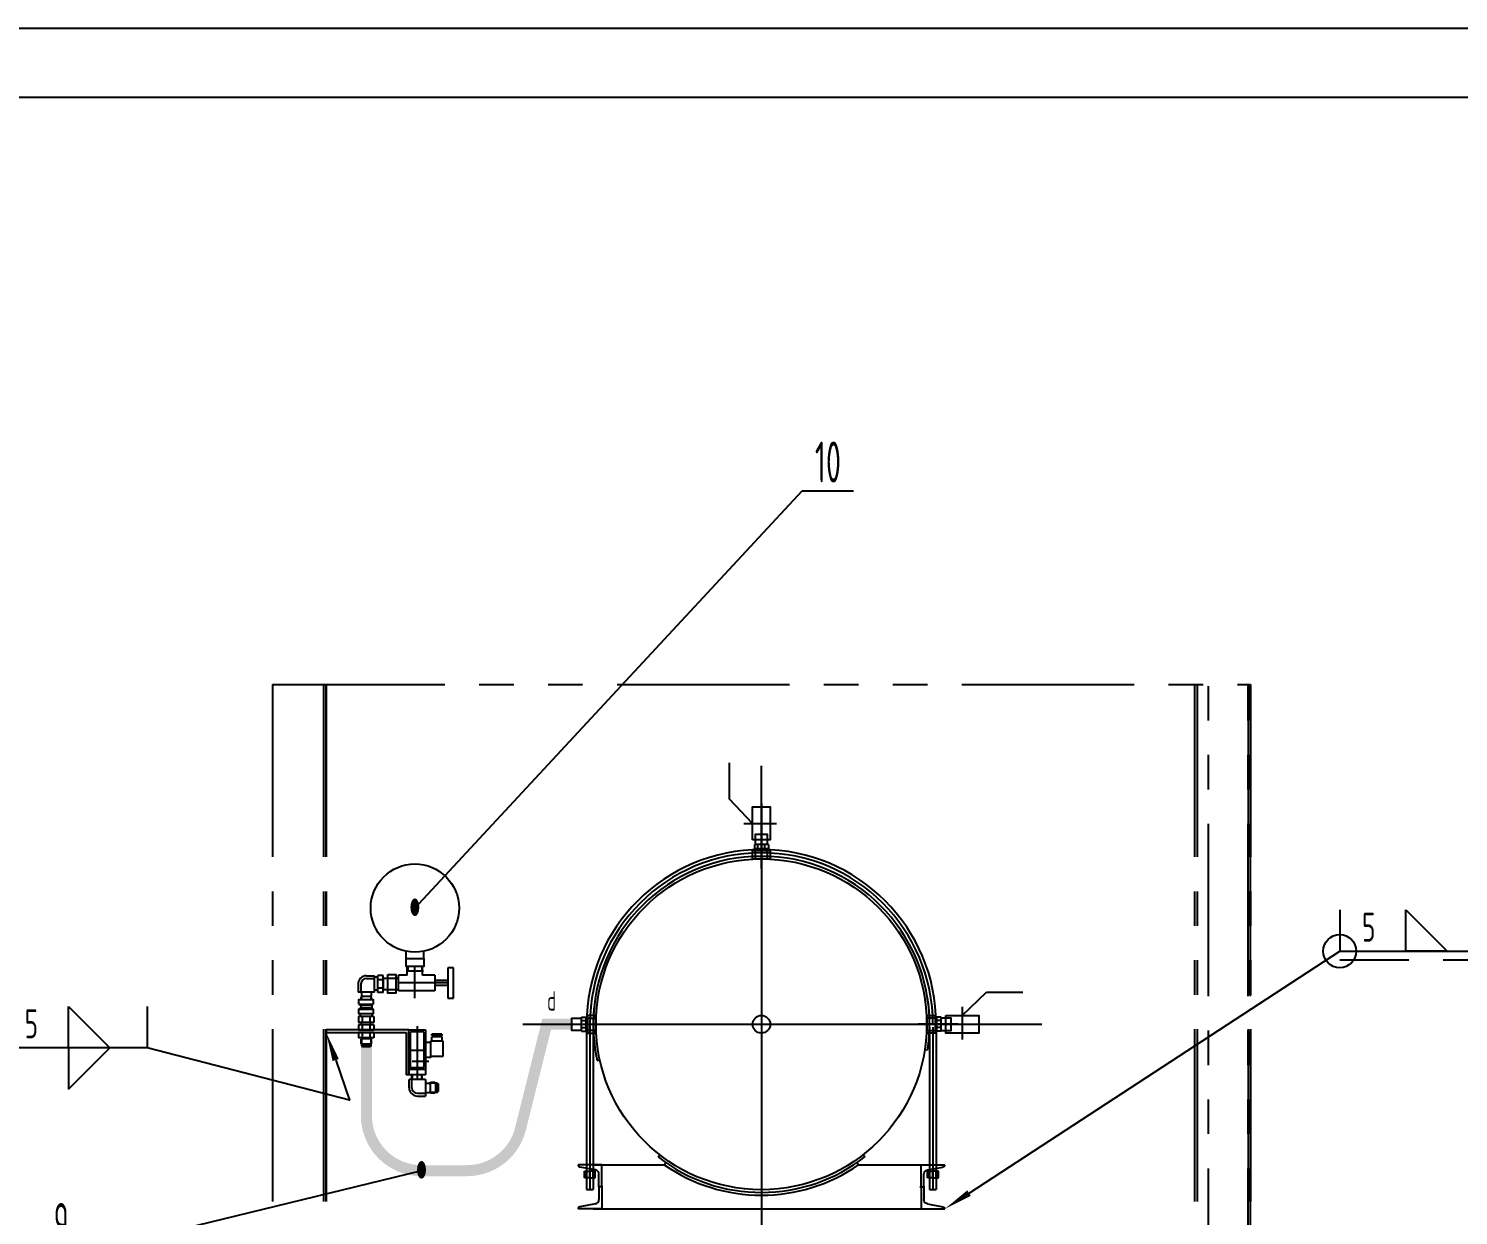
# Model space of a CAD drawing. Header units: millimetres. Extents: x 87 to 10592, y 0 to 7425.
# Drawn here: x 4675 to 7267, y 5272 to 7425 of the extents above; entities that cross this region are included whole.
import ezdxf
from ezdxf.enums import TextEntityAlignment as Align

# ---------------------------------------------------------------- set-up
doc = ezdxf.new("R2010")
doc.units = ezdxf.units.MM
doc.header["$LTSCALE"] = 250
for name, pattern in [('F', [0.75, 0.5, -0.25]), ('G', [2, 1.25, -0.25, 0.25, -0.25]), ('K', [2.5, 1.25, -0.25, 0.25, -0.25, 0.25, -0.25])]:
    doc.linetypes.add(name, pattern=pattern)
for name, color, linetype in [('01', 7, 'Continuous'), ('02', 1, 'Continuous'), ('04', 2, 'F'), ('05', 4, 'G'), ('07', 6, 'K'), ('11', 3, 'Continuous'), ('13', 3, 'Continuous')]:
    doc.layers.add(name, color=color, linetype=linetype)
doc.styles.get("Standard").update_dxf_attribs({"font": 'isocp', "width": 0.707, "bigfont": 'intecad.shx'})

# ---------------------------------------------------------------- blocks, each defined once
blk = doc.blocks.new('*U93')
at = {"layer": '01'}
for p, q in [((0, 40), (43, 40)), ((0, 0), (0, 40)), ((11.5, 30.7), (39.7, 36.1)), ((0, 0), (0, -40)), ((5, 0), (5, 22.9)), ((5, 0), (5, -22.9)), ((0, -40), (43, -40)), ((11.5, -30.7), (39.7, -36.1))]:
    blk.add_line(p, q, dxfattribs=at)
for centre, radius, start, end in [((13, 22.9), 8, 100.7056, 180), ((39, 40), 4, 280.7056, 0), ((13, -22.9), 8, 180, 259.2944), ((39, -40), 4, 360, 79.2944)]:
    blk.add_arc(centre, radius, start, end, dxfattribs=at)
at = {"layer": '05'}
blk.add_line((-2.1, 0), (6.6, 0), dxfattribs=at)
blk = doc.blocks.new('*U94')
at = {"layer": '01'}
for p, q in [((-12.2, 9.9), (0, 9.9)), ((-12.2, 0), (-12.2, 9.9)), ((-12.2, 6), (0, 6)), ((0, 9.9), (0, 0)), ((0, -9.9), (0, 0)), ((-12.2, 0), (-12.2, -9.9)), ((-12.2, -6), (0, -6)), ((-12.2, -9.9), (0, -9.9))]:
    blk.add_line(p, q, dxfattribs=at)
at = {"layer": '05'}
blk.add_line((-13.3, 0), (1.1, 0), dxfattribs=at)
blk = doc.blocks.new('*U110', base_point=(5214.1, 6472.2))
at = {"layer": '01'}
blk.add_line((4889.3, 6519.8), (4889.3, 6444.8), dxfattribs=at)
for points in [[(4746.8, 6519.8), (4821.8, 6444.8), (4746.8, 6444.8)], [(4746.8, 6369.8), (4821.8, 6444.8), (4746.8, 6444.8)]]:
    blk.add_lwpolyline(points, close=True, dxfattribs=at)
blk.add_solid([(4889.3, 6519.8), (4889.3, 6572.3), (4814.3, 6519.8), (4889.3, 6519.8)], dxfattribs=at)
at = {"layer": '02'}
blk.add_lwpolyline([(5214.1, 6472.2, 0, 12, 0), (5231.3, 6422.5, 12, 12, 0)], format="xyseb", dxfattribs=at)
blk.add_lwpolyline([(5231.3, 6422.5), (5256.4, 6350), (4889.3, 6444.8), (4626.8, 6444.8)], dxfattribs=at)
at = {"layer": '13', "width": 0.707}
blk.add_text('5', height=52.5, dxfattribs=at).set_placement((4667.3, 6462))
blk = doc.blocks.new('*U111', base_point=(6335.7, 6152.3))
at = {"layer": '01'}
blk.add_line((7051.9, 6694.9), (7051.9, 6619.9), dxfattribs=at)
blk.add_lwpolyline([(7171.9, 6694.9), (7246.9, 6619.9), (7171.9, 6619.9)], close=True, dxfattribs=at)
blk.add_circle((7051.9, 6619.9), 30, dxfattribs=at)
blk.add_solid([(7051.9, 6694.9), (7051.9, 6747.4), (7126.9, 6694.9), (7051.9, 6694.9)], dxfattribs=at)
at = {"layer": '02'}
blk.add_lwpolyline([(6379.7, 6181), (7051.9, 6619.9), (7314.4, 6619.9)], dxfattribs=at)
blk.add_lwpolyline([(6335.7, 6152.3, 0, 12, 0), (6379.7, 6181, 12, 12, 0)], format="xyseb", dxfattribs=at)
at = {"layer": '04'}
blk.add_line((7051.9, 6604.2), (7314.4, 6604.2), dxfattribs=at)
at = {"layer": '13', "width": 0.707}
blk.add_text('5', height=52.5, dxfattribs=at).set_placement((7092.4, 6637.2))
blk = doc.blocks.new('*U128')
at = {"layer": '01'}
blk.add_lwpolyline([(415, 292), (25, 292)], dxfattribs=at)
at = {"layer": '02'}
blk.add_lwpolyline([(420, 297), (0, 297)], dxfattribs=at)

msp = doc.modelspace()

# ---------------------------------------------------------------- linework, layer by layer
for p, q in [((5344.936, 5679.856), (5344.936, 5707.856)), ((5360.936, 5707.856), (5344.936, 5707.856)), ((5360.936, 5707.856), (5360.936, 5723.856)), ((5388.936, 5723.856), (5360.936, 5723.856)), ((5388.936, 5707.856), (5388.936, 5723.856)), ((5411.096, 5707.856), (5388.936, 5707.856)), ((5434.936, 5721.356), (5434.936, 5666.356)), ((5444.936, 5721.356), (5434.936, 5721.356)), ((5444.936, 5666.356), (5444.936, 5721.356)), ((5411.096, 5679.856), (5344.936, 5679.856)), ((5434.936, 5666.356), (5444.936, 5666.356))]:
    msp.add_line(p, q)
at = {"layer": '01', "color": 7, "linetype": 'Continuous'}
for p, q in [((5945.218, 6027.183), (5945.218, 6093.226)), ((6003.218, 5901.315), (6003.218, 6087.642)), ((5987.218, 5983.226), (5945.218, 6027.183)), ((6003.218, 6019.505), (6003.218, 5138.497)), ((5971.296, 5983.226), (6030.89, 5983.226)), ((6003.218, 5975.921), (6003.218, 5902.951)), ((6015.919, 5944.878), (5990.516, 5944.878)), ((5990.516, 5944.878), (5990.516, 5936.878)), ((5996.299, 5944.878), (5996.299, 5936.878)), ((6008.968, 5944.878), (6008.968, 5936.878)), ((6015.919, 5944.878), (6015.919, 5936.878)), ((6015.919, 5936.878), (5990.516, 5936.878)), ((5307.657, 5676.415), (5307.657, 5707.592)), ((5317.657, 5676.415), (5317.657, 5707.592)), ((5278.454, 5669.003), (5278.454, 5670.703)), ((5295.454, 5669.003), (5295.454, 5670.703)), ((6367.566, 5634.878), (6411.522, 5676.878)), ((6411.522, 5676.878), (6477.566, 5676.878)), ((5677.218, 5606.176), (5677.218, 5631.58)), ((5677.218, 5631.58), (5685.218, 5631.58)), ((5685.218, 5606.176), (5685.218, 5631.58)), ((6321.218, 5606.176), (6321.218, 5631.58)), ((6329.218, 5631.58), (6321.218, 5631.58)), ((6329.218, 5606.176), (6329.218, 5631.58)), ((6367.566, 5650.8), (6367.566, 5591.205)), ((5364.129, 5608.712), (5214.129, 5608.712)), ((5214.129, 5603.712), (5359.129, 5603.712)), ((5300.262, 5603.712), (5272.562, 5603.712)), ((5272.562, 5603.712), (5272.562, 5594.412)), ((5279.487, 5603.712), (5279.487, 5594.412)), ((5293.337, 5603.712), (5293.337, 5594.412)), ((5300.262, 5603.712), (5300.262, 5594.412)), ((5364.129, 5603.712), (5364.129, 5608.712)), ((5570.464, 5618.878), (6511.842, 5618.878)), ((5570.464, 5618.878), (6476.897, 5618.878)), ((5677.218, 5625.796), (5685.218, 5625.796)), ((5677.218, 5613.128), (5685.218, 5613.128)), ((5677.218, 5606.176), (5685.218, 5606.176)), ((5686.218, 5618.878), (5686.218, 5319.408)), ((5692.218, 5618.878), (5692.218, 5319.408)), ((5698.218, 5618.878), (5698.218, 5319.408)), ((6285.655, 5618.878), (6471.981, 5618.878)), ((6360.261, 5618.878), (6287.291, 5618.878)), ((6308.218, 5613.878), (6308.218, 5319.408)), ((6314.218, 5613.878), (6314.218, 5319.408)), ((6320.218, 5613.878), (6320.218, 5319.408)), ((6329.218, 5625.796), (6321.218, 5625.796)), ((6329.218, 5613.128), (6321.218, 5613.128)), ((6329.218, 5606.176), (6321.218, 5606.176)), ((5300.262, 5594.412), (5272.562, 5594.412)), ((5278.454, 5592.712), (5278.454, 5594.412)), ((5278.454, 5579.712), (5278.454, 5582.712)), ((5295.454, 5592.712), (5295.454, 5594.412)), ((5295.454, 5579.712), (5295.454, 5582.712)), ((5705.362, 5553.248), (5710.245, 5554.324)), ((6304.566, 5571.823), (6299.626, 5572.594)), ((5402.378, 5512.158), (5400.678, 5512.158)), ((5415.378, 5512.158), (5412.378, 5512.158)), ((5402.378, 5495.158), (5400.678, 5495.158)), ((5415.378, 5495.158), (5412.378, 5495.158)), ((5815.789, 5378.263), (5818.862, 5382.207)), ((5826.937, 5363.878), (5829.78, 5367.991)), ((6179.499, 5363.878), (6176.655, 5367.991)), ((6190.646, 5378.263), (6187.573, 5382.207)), ((5698.218, 5363.878), (5826.937, 5363.878)), ((6179.499, 5363.878), (6296.718, 5363.878)), ((5686.218, 5319.408), (5698.218, 5319.408)), ((6308.218, 5319.408), (6320.218, 5319.408)), ((5698.218, 5283.878), (6296.718, 5283.878)), ((5803.218, 5283.878), (6203.218, 5283.878))]:
    msp.add_line(p, q, dxfattribs=at)
at = {"layer": '01'}
for p, q in [((5358.936, 5738.25), (5358.936, 5751.274)), ((5390.936, 5738.25), (5390.936, 5751.274)), ((5286.954, 5707.003), (5301.954, 5707.003)), ((5301.954, 5677.003), (5301.954, 5707.003)), ((5307.657, 5704.305), (5301.954, 5704.305)), ((5317.657, 5707.592), (5307.657, 5707.592)), ((5359.336, 5715.856), (5390.536, 5715.856)), ((5362.236, 5723.856), (5362.236, 5715.856)), ((5387.636, 5723.856), (5362.236, 5723.856)), ((5387.636, 5723.856), (5387.636, 5715.856)), ((5411.096, 5707.856), (5411.096, 5679.856)), ((5271.954, 5692.003), (5271.954, 5677.003)), ((5277.084, 5692.003), (5277.084, 5677.003)), ((5286.954, 5701.874), (5301.954, 5701.874)), ((5307.657, 5680.82), (5301.954, 5680.82)), ((5317.657, 5699.798), (5307.657, 5699.798)), ((5317.657, 5684.209), (5307.657, 5684.209)), ((5411.096, 5698.745), (5434.936, 5698.745)), ((5411.096, 5690.023), (5434.936, 5690.023)), ((5301.954, 5677.003), (5271.954, 5677.003)), ((5273.28, 5655.668), (5299.28, 5655.668)), ((5273.28, 5655.668), (5276.944, 5653.464)), ((5276.944, 5653.464), (5276.944, 5648.698)), ((5276.944, 5653.464), (5296.576, 5653.464)), ((5277.454, 5668.003), (5278.454, 5669.003)), ((5277.454, 5664.073), (5277.454, 5668.003)), ((5278.294, 5677.003), (5278.294, 5670.703)), ((5295.454, 5669.003), (5278.454, 5669.003)), ((5296.454, 5668.003), (5295.454, 5669.003)), ((5295.615, 5677.003), (5295.615, 5670.703)), ((5296.454, 5664.073), (5296.454, 5668.003)), ((5296.576, 5653.464), (5299.28, 5655.668)), ((5296.576, 5653.464), (5296.576, 5648.698)), ((5317.657, 5676.415), (5307.657, 5676.415)), ((5300.262, 5633.012), (5272.562, 5633.012)), ((5272.562, 5633.012), (5272.562, 5622.012)), ((5273.28, 5646.494), (5276.944, 5648.698)), ((5273.28, 5646.494), (5299.28, 5646.494)), ((5276.336, 5633.012), (5276.336, 5638.073)), ((5276.944, 5648.698), (5296.576, 5648.698)), ((5279.487, 5633.012), (5279.487, 5622.012)), ((5293.337, 5633.012), (5293.337, 5622.012)), ((5296.576, 5648.698), (5299.28, 5646.494)), ((5296.836, 5638.073), (5296.836, 5633.012)), ((5300.262, 5633.012), (5300.262, 5622.012)), ((5300.262, 5622.012), (5272.562, 5622.012)), ((5300.262, 5618.012), (5272.562, 5618.012)), ((5272.562, 5618.012), (5272.562, 5608.712)), ((5278.412, 5618.012), (5278.412, 5622.012)), ((5279.487, 5618.012), (5279.487, 5608.712)), ((5293.337, 5618.012), (5293.337, 5608.712)), ((5294.412, 5618.012), (5294.412, 5622.012)), ((5300.262, 5618.012), (5300.262, 5608.712)), ((5359.129, 5603.712), (5359.129, 5527.212)), ((5364.129, 5608.712), (5394.129, 5608.712)), ((5364.129, 5527.212), (5364.129, 5608.712)), ((5364.129, 5603.712), (5364.129, 5527.212)), ((5367.129, 5540.712), (5367.129, 5604.712)), ((5368.129, 5605.712), (5390.129, 5605.712)), ((5391.129, 5604.712), (5391.129, 5540.712)), ((5394.129, 5608.712), (5394.129, 5527.212)), ((5405.53, 5601.021), (5423.853, 5601.021)), ((5423.853, 5601.021), (5405.53, 5601.021)), ((5405.53, 5598.437), (5405.53, 5601.021)), ((5423.853, 5601.021), (5423.853, 5598.437)), ((5277.454, 5591.712), (5278.454, 5592.712)), ((5277.454, 5583.712), (5277.454, 5591.712)), ((5278.454, 5582.712), (5277.454, 5583.712)), ((5295.454, 5592.712), (5278.454, 5592.712)), ((5295.454, 5582.712), (5278.454, 5582.712)), ((5278.454, 5579.712), (5279.962, 5577.712)), ((5295.454, 5579.712), (5278.454, 5579.712)), ((5293.947, 5577.712), (5279.962, 5577.712)), ((5295.454, 5579.712), (5293.947, 5577.712)), ((5296.454, 5591.712), (5295.454, 5592.712)), ((5295.454, 5582.712), (5296.454, 5583.712)), ((5296.454, 5583.712), (5296.454, 5591.712)), ((5426.008, 5588.367), (5403.129, 5588.367)), ((5403.129, 5588.367), (5403.129, 5560.905)), ((5423.853, 5598.437), (5405.53, 5598.437)), ((5405.53, 5588.367), (5405.53, 5595.853)), ((5423.853, 5595.853), (5405.53, 5595.853)), ((5406.89, 5598.437), (5406.89, 5595.853)), ((5422.577, 5598.437), (5422.577, 5595.853)), ((5423.853, 5595.853), (5423.853, 5588.367)), ((5426.008, 5560.905), (5426.008, 5588.367)), ((5369.967, 5551.712), (5399.967, 5551.712)), ((5403.129, 5560.905), (5426.008, 5560.905)), ((5364.129, 5527.212), (5359.129, 5527.212)), ((5394.129, 5536.712), (5364.129, 5536.712)), ((5394.129, 5527.212), (5364.129, 5527.212)), ((5390.129, 5539.712), (5368.129, 5539.712)), ((5369.128, 5518.658), (5369.128, 5527.07)), ((5388.128, 5518.658), (5388.128, 5527.07)), ((5364.378, 5503.658), (5364.378, 5518.658)), ((5394.378, 5518.658), (5364.378, 5518.658)), ((5369.508, 5503.658), (5369.508, 5518.658)), ((5394.378, 5518.658), (5394.378, 5488.658)), ((5394.378, 5512.318), (5400.678, 5512.318)), ((5403.378, 5513.158), (5402.378, 5512.158)), ((5402.378, 5512.158), (5402.378, 5495.158)), ((5411.378, 5513.158), (5403.378, 5513.158)), ((5412.378, 5512.158), (5411.378, 5513.158)), ((5412.378, 5512.158), (5412.378, 5495.158)), ((5415.378, 5512.158), (5417.378, 5510.651)), ((5415.378, 5512.158), (5415.378, 5495.158)), ((5415.378, 5495.158), (5417.378, 5496.665)), ((5417.378, 5510.651), (5417.378, 5496.665)), ((5379.378, 5493.788), (5394.378, 5493.788)), ((5379.378, 5488.658), (5394.378, 5488.658)), ((5394.378, 5494.998), (5400.678, 5494.998)), ((5403.378, 5494.158), (5402.378, 5495.158)), ((5411.378, 5494.158), (5403.378, 5494.158)), ((5412.378, 5495.158), (5411.378, 5494.158))]:
    msp.add_line(p, q, dxfattribs=at)
at = {"layer": '01', "color": 7, "linetype": 'Continuous'}
for points in [[(5987.218, 5953.226), (5987.218, 6013.226), (6019.218, 6013.226), (6019.218, 5953.226)], [(5987.218, 5934.14), (6019.218, 5934.14), (6019.218, 5918.878), (5987.218, 5918.878)], [(5687.956, 5634.878), (5687.956, 5602.878), (5703.218, 5602.878), (5703.218, 5634.878)], [(6318.479, 5634.878), (6318.479, 5602.878), (6303.218, 5602.878), (6303.218, 5634.878)], [(6337.566, 5634.878), (6397.566, 5634.878), (6397.566, 5602.878), (6337.566, 5602.878)]]:
    msp.add_lwpolyline(points, close=True, dxfattribs=at)
for points in [[(6014.218, 5944.878), (6014.218, 5962.878), (5992.218, 5962.878), (5992.218, 5944.878)], [(5992.218, 5936.878), (5992.218, 5918.878), (6014.218, 5918.878), (6014.218, 5936.878)], [(5677.218, 5607.878), (5659.218, 5607.878), (5659.218, 5629.878), (5677.218, 5629.878)], [(5685.218, 5629.878), (5703.218, 5629.878), (5703.218, 5607.878), (5685.218, 5607.878)], [(6321.218, 5629.878), (6303.218, 5629.878), (6303.218, 5607.878), (6321.218, 5607.878)], [(6329.218, 5607.878), (6347.218, 5607.878), (6347.218, 5629.878), (6329.218, 5629.878)]]:
    msp.add_lwpolyline(points, dxfattribs=at)
at = {"layer": '01'}
for points in [[(5358.936, 5738.25), (5390.936, 5738.25), (5390.936, 5723.856), (5358.936, 5723.856)], [(5326.071, 5709.411), (5340.165, 5709.411), (5340.165, 5675.53), (5326.071, 5675.53)], [(5344.936, 5702.124), (5317.657, 5702.124), (5317.657, 5681.883), (5344.936, 5681.883)], [(5394.129, 5586.483), (5403.129, 5586.483), (5403.129, 5558.625), (5394.129, 5558.625)]]:
    msp.add_lwpolyline(points, close=True, dxfattribs=at)
for points in [[(5273.28, 5655.668), (5273.28, 5664.073), (5299.28, 5664.073), (5299.28, 5655.668)], [(5299.28, 5646.494), (5299.28, 5638.073), (5273.28, 5638.073), (5273.28, 5646.494)]]:
    msp.add_lwpolyline(points, dxfattribs=at)
at = {"layer": '01', "const_width": 20}
msp.add_lwpolyline([(5286.954, 5579.712), (5286.954, 5453.323, 0.41421356), (5386.954, 5353.323), (5469.375, 5353.323, 0.34419603), (5566.393, 5429.085), (5613.808, 5618.878), (5659.218, 5618.878)], format="xyb", dxfattribs=at)
at = {"layer": '01', "color": 7, "linetype": 'Continuous'}
for radius in [300, 16]:
    msp.add_circle((6003.218, 5618.878), radius, dxfattribs=at)
at = {"layer": '01'}
msp.add_circle((5374.936, 5829.658), 80, dxfattribs=at)
at = {"layer": '01', "color": 7, "linetype": 'Continuous'}
for radius, start, end in [(317, 0, 180), (311, 0, 180), (305, 0, 180), (305, 351.124984, 9.154825), (305, 174.563472, 192.426087), (305, 232.083067, 308.165461), (310, 235.343967, 304.656033)]:
    msp.add_arc((6003.218, 5618.878), radius, start, end, dxfattribs=at)
at = {"layer": '01'}
for centre, radius, start, end in [((5286.954, 5692.003), 15, 90, 180), ((5286.954, 5692.003), 9.87, 90, 180), ((5368.129, 5604.712), 1, 90, 180), ((5390.129, 5604.712), 1, 0, 90), ((5368.129, 5540.712), 1, 180, 270), ((5390.129, 5540.712), 1, 270, 0), ((5379.378, 5503.658), 15, 180, 270), ((5379.378, 5503.658), 9.87, 180, 270)]:
    msp.add_arc(centre, radius, start, end, dxfattribs=at)
at = {"layer": '02'}
for p, q in [((5374.936, 5829.658), (6077.417, 6586.662)), ((6077.417, 6586.662), (6170.417, 6586.662)), ((5278.454, 5664.073), (5278.454, 5669.003)), ((5295.454, 5664.073), (5295.454, 5669.003)), ((5278.454, 5582.712), (5278.454, 5592.712)), ((5295.454, 5582.712), (5295.454, 5592.712)), ((5370.128, 5527.07), (5370.128, 5518.658)), ((5387.128, 5527.07), (5387.128, 5518.658)), ((5412.378, 5512.158), (5402.378, 5512.158)), ((5412.378, 5495.158), (5402.378, 5495.158)), ((5386.954, 5353.323), (4780.187, 5205.505))]:
    msp.add_line(p, q, dxfattribs=at)
at = {"layer": '04', "color": 2, "linetype": 'F'}
for p, q in [((5384.936, 5723.856), (5364.936, 5723.856)), ((5300.262, 5608.712), (5272.562, 5608.712)), ((5272.562, 5608.712), (5300.262, 5608.712))]:
    msp.add_line(p, q, dxfattribs=at)
at = {"layer": '05', "color": 4, "linetype": 'G'}
for p, q in [((5374.936, 5666.356), (5374.936, 5723.856)), ((5434.936, 5693.856), (5344.936, 5693.856)), ((5379.129, 5615.335), (5379.129, 5518.798)), ((5364.129, 5571.712), (5394.129, 5571.712))]:
    msp.add_line(p, q, dxfattribs=at)
at = {"layer": '07', "color": 6, "linetype": 'K'}
for p, q in [((5116.629, 6234.997), (5116.629, 3213.997)), ((5116.629, 6234.997), (6890.129, 6234.997)), ((5209.129, 6234.997), (5209.129, 3188.527)), ((5213.629, 6234.997), (5213.629, 4413.238)), ((5213.629, 6234.997), (5213.629, 3187.295)), ((5214.129, 6234.997), (5214.129, 4617.497)), ((6788.629, 6234.997), (6788.629, 2661.497)), ((6793.129, 6234.997), (6793.129, 2661.497)), ((6814.129, 3794.997), (6814.129, 6234.997)), ((6885.629, 6234.997), (6885.629, 2661.497)), ((6885.629, 3794.997), (6885.629, 6234.997)), ((6890.129, 6234.997), (6890.129, 2661.497)), ((6890.129, 6234.997), (6890.129, 2661.497)), ((6890.129, 3794.997), (6890.129, 6234.997))]:
    msp.add_line(p, q, dxfattribs=at)
at = {"layer": '11'}
msp.add_line((5214.129, 5608.712), (5214.129, 5603.712), dxfattribs=at)

# ---------------------------------------------------------------- block references
at = {"layer": '01', "xscale": 25, "yscale": 25, "zscale": 25}
msp.add_blockref('*U128', (86.857, 0), dxfattribs=at)
at = {"layer": '01'}
for name, p in [('*U111', (6335.718, 5283.878)), ('*U110', (5214.129, 5603.712))]:
    msp.add_blockref(name, p, dxfattribs=at)
at = {"layer": '01', "color": 7, "linetype": 'Continuous'}
for name, p, rotation in [('*U93', (5713.718, 5323.878), 180), ('*U94', (5692.218, 5352.655), 90)]:
    msp.add_blockref(name, p, dxfattribs=dict(at, rotation=rotation))
at = {"layer": '01', "color": 7, "linetype": 'Continuous', "xscale": -1}
for name, p, rotation in [('*U93', (6292.718, 5323.878), 180), ('*U94', (6314.218, 5352.655), 270)]:
    msp.add_blockref(name, p, dxfattribs=dict(at, rotation=rotation))

# ---------------------------------------------------------------- texts
at = {"layer": '01', "color": 7, "linetype": 'Continuous', "width": 0.707}
msp.add_text('d', height=35, dxfattribs=at).set_placement((5614.623, 5643.713))
at = {"layer": '02', "width": 0.605172}
for p, p2 in [((5365.936, 5814.658), (5383.936, 5814.658)), ((5377.954, 5338.323), (5395.954, 5338.323))]:
    msp.add_text('●', height=30, dxfattribs=at).set_placement(p, p2, align=Align.FIT)
at = {"layer": '11'}
for s, height, width, p, p2 in [('10', 74.2462, 0.606076, (6100.275, 6601.662), (6147.559, 6601.662)), ('9', 74.246, 0.579528, (4720.314, 5220.505), (4747.06, 5220.505))]:
    msp.add_text(s, height=height, dxfattribs=dict(at, width=width)).set_placement(p, p2, align=Align.FIT)

doc.saveas('drawing.dxf')
